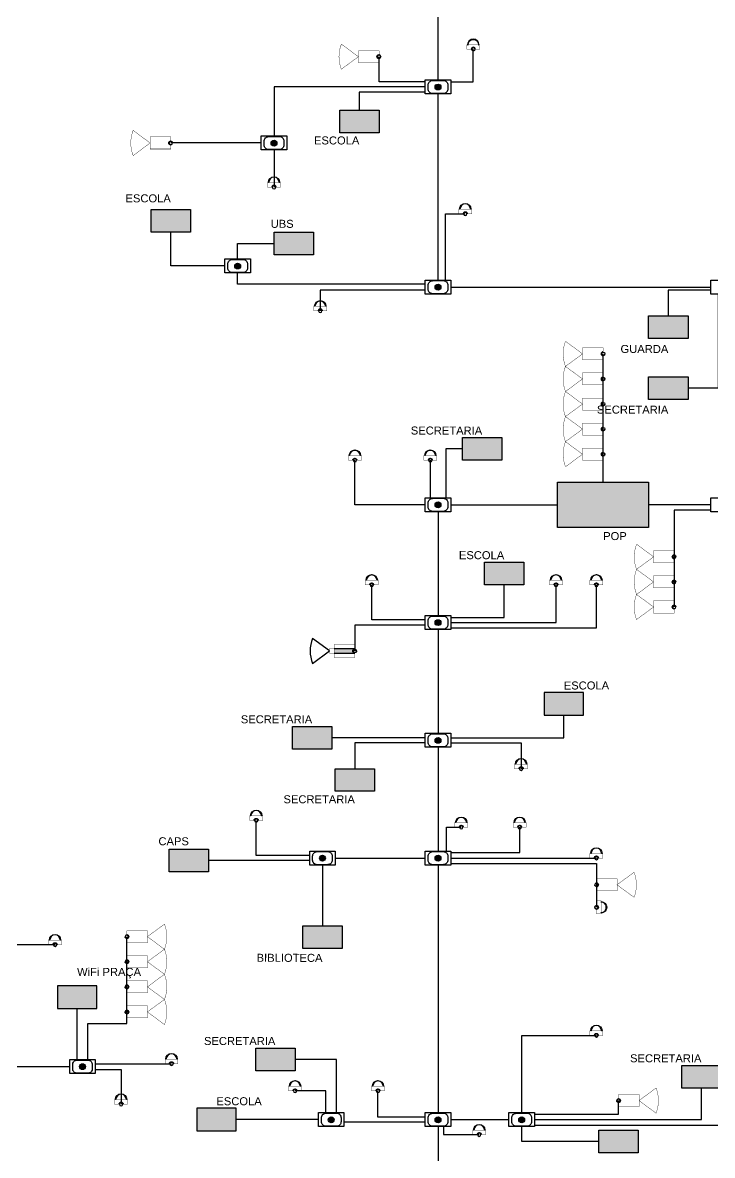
# Model space of a CAD drawing. Header units: millimetres. Extents: x 2691 to 11731, y 752 to 10862.
# Drawn here: x 6870 to 8990, y 3627 to 7106 of the extents above; entities that cross this region are included whole.
import ezdxf
from ezdxf.enums import TextEntityAlignment as Align

# ---------------------------------------------------------------- set-up
doc = ezdxf.new("R2010")
doc.units = ezdxf.units.MM
for name, color, linetype in [('252', 252, 'Continuous'), ('3', 7, 'Continuous'), ('CAIXA R2', 7, 'Continuous'), ('Cameras Existentes', 82, 'Continuous'), ('Cameras Novas', 6, 'Continuous'), ('Fibra Óptica 06 FO - Derivações', 1, 'Continuous'), ('Fibra Óptica 12 FO - Backbone', 5, 'Continuous'), ('Fibra Óptica 24 FO - Anel Óptico', 3, 'Continuous'), ('POP', 6, 'Continuous'), ('Unidade - Educação', 40, 'Continuous'), ('Unidade - Praça', 108, 'Continuous'), ('Unidade - Saúde', 1, 'Continuous'), ('Unidade - Sec.-Urbano', 5, 'Continuous')]:
    doc.layers.add(name, color=color, linetype=linetype)
doc.styles.get("Standard").update_dxf_attribs({"font": 'arial.ttf'})
doc.styles.add('TEXTOS', font='arial.ttf', dxfattribs={"height": 1.2})

# ---------------------------------------------------------------- blocks, each defined once
blk = doc.blocks.new('CAIXA DE EMENDA')
at = {"color": 7, "lineweight": -3}
for p, q in [((1459.23, -354.42), (1459.23, -352.56)), ((1461.21, -350.66), (1466.01, -350.66)), ((1467.99, -352.71), (1467.99, -354.42)), ((1466.01, -356.48), (1461.21, -356.48))]:
    blk.add_line(p, q, dxfattribs=at)
blk.add_circle((1463.61, -353.57), 1.3, dxfattribs=at)
at = {"color": 7, "lineweight": -3, "extrusion": (0, 0, -1)}
for centre, start, end in [((-1461.21, -352.64), 357.8251, 90), ((-1466.01, -352.64), 90, 182.1749), ((-1461.21, -354.5), 270, 2.1749), ((-1466.01, -354.5), 177.8251, 270)]:
    blk.add_arc(centre, 1.98, start, end, dxfattribs=at)
blk = doc.blocks.new('*U3')
h = blk.add_hatch(color=256)
h.dxf.hatch_style = 1
h.paths.add_polyline_path([(0.06, 0), (0.05, 0, -1), (-0.05, 0), (-0.06, 0, 1)])
h = blk.add_hatch(color=256)
h.dxf.hatch_style = 1
h.paths.add_polyline_path([(0.166, -0.137), (0.155, -0.137, -1), (-0.156, -0.137), (-0.166, -0.137, 1)])
at = {"color": 0, "const_width": 0.01}
blk.add_lwpolyline([(-0.05, 0), (-0.191, 0), (-0.191, -0.137), (0.191, -0.137), (0.191, 0), (0.05, 0)], dxfattribs=at)
blk.add_lwpolyline([(0.166, -0.137), (0.155, -0.137, -1), (-0.156, -0.137), (-0.166, -0.137, 1)], format="xyb", close=True)
blk.add_circle((0, 0), 0.05)
for radius, end in [(0.06, 360), (0.05, 0), (0.05, 0)]:
    blk.add_arc((0, 0), radius, 180, end)
at = {"color": 0, "style": 'TEXTOS'}
blk.add_attdef('CAMERA', text='', height=0.25, rotation=0, dxfattribs=at).set_placement((-0.416, 0.192), align=Align.MIDDLE_CENTER)
blk = doc.blocks.new('*U4')
h = blk.add_hatch(color=256)
h.dxf.hatch_style = 1
h.paths.add_polyline_path([(-0.608, 0.069), (-0.608, -0.069), (0, -0.069), (0, -0.06, -1), (0, 0.06), (0, 0.069)])
h = blk.add_hatch(color=256)
h.dxf.hatch_style = 1
h.paths.add_polyline_path([(0, -0.06), (0, -0.05, -1), (0, 0.05), (0, 0.06, 1)])
for p, q in [((-0.608, 0.069), (0, 0.069)), ((-0.608, -0.069), (0, -0.069))]:
    blk.add_line(p, q)
at = {"color": 0, "const_width": 0.01}
blk.add_lwpolyline([(-0.608, -0.069), (-0.608, 0.069), (-0.746, 0.069), (-0.746, -0.069)], close=True, dxfattribs=at)
at = {"const_width": 0.01}
blk.add_lwpolyline([(0, 0.05), (0, 0.19), (-0.608, 0.19), (-0.608, -0.19), (0, -0.19), (0, -0.05)], dxfattribs=at)
blk.add_circle((0, 0), 0.05)
for radius, start, end in [(0.06, 90, 270), (0.05, 360, 180)]:
    blk.add_arc((0, 0), radius, start, end)
at = {"layer": '252'}
blk.add_lwpolyline([(-1.248, 0.37), (-0.746, 0), (-1.248, -0.37, -0.188798)], format="xyb", close=True, dxfattribs=at)
at = {"color": 0, "style": 'TEXTOS'}
blk.add_attdef('CAMERA', text='', height=0.25, rotation=0, dxfattribs=at).set_placement((-0.416, 0.464), align=Align.MIDDLE_CENTER)
blk = doc.blocks.new('*U5')
h = blk.add_hatch(color=256)
h.dxf.hatch_style = 1
h.paths.add_polyline_path([(0.06, 0), (0.05, 0, -1), (-0.05, 0), (-0.06, 0, 1)])
h = blk.add_hatch(color=256)
h.dxf.hatch_style = 1
h.paths.add_polyline_path([(0.166, -0.137), (0.155, -0.137, -1), (-0.156, -0.137), (-0.166, -0.137, 1)])
at = {"color": 0, "const_width": 0.01}
blk.add_lwpolyline([(-0.05, 0), (-0.191, 0), (-0.191, -0.137), (0.191, -0.137), (0.191, 0), (0.05, 0)], dxfattribs=at)
blk.add_lwpolyline([(0.166, -0.137), (0.155, -0.137, -1), (-0.156, -0.137), (-0.166, -0.137, 1)], format="xyb", close=True)
blk.add_circle((0, 0), 0.05)
for radius, end in [(0.06, 360), (0.05, 0), (0.05, 0)]:
    blk.add_arc((0, 0), radius, 180, end)
at = {"color": 0, "style": 'TEXTOS'}
blk.add_attdef('CAMERA', text='', height=0.25, rotation=0, dxfattribs=at).set_placement((0.407, 0.192), align=Align.MIDDLE_CENTER)
blk = doc.blocks.new('*U6')
h = blk.add_hatch(color=256)
h.dxf.hatch_style = 1
h.paths.add_polyline_path([(0, 0.06), (0, 0.05, -1), (0, -0.05), (0, -0.06, 1)])
at = {"const_width": 0.01}
blk.add_lwpolyline([(1.11, -0.37), (0.608, 0), (1.11, 0.37, -0.188798)], format="xyb", close=True, dxfattribs=at)
blk.add_lwpolyline([(0, -0.05), (0, -0.177), (0.608, -0.177), (0.608, 0.177), (0, 0.177), (0, 0.05)], dxfattribs=at)
blk.add_circle((0, 0), 0.05)
for radius, start, end in [(0.05, 360, 180), (0.06, 270, 90), (0.05, 270, 90)]:
    blk.add_arc((0, 0), radius, start, end)
at = {"color": 0, "style": 'TEXTOS'}
blk.add_attdef('CAMERA', text='', height=0.25, rotation=0, dxfattribs=at).set_placement((-0.416, 0.192), align=Align.MIDDLE_CENTER)
blk = doc.blocks.new('*U76')
h = blk.add_hatch(color=256)
h.dxf.hatch_style = 1
h.paths.add_polyline_path([(0, 0.06), (0, 0.05, -1), (0, -0.05), (0, -0.06, 1)])
h = blk.add_hatch(color=256)
h.dxf.hatch_style = 1
h.paths.add_polyline_path([(0.137, 0.166), (0.137, 0.155, -1), (0.137, -0.156), (0.137, -0.166, 1)])
at = {"color": 0, "const_width": 0.01}
blk.add_lwpolyline([(0, -0.05), (0, -0.191), (0.137, -0.191), (0.137, 0.191), (0, 0.191), (0, 0.05)], dxfattribs=at)
blk.add_lwpolyline([(0.137, 0.166), (0.137, 0.155, -1), (0.137, -0.156), (0.137, -0.166, 1)], format="xyb", close=True)
blk.add_circle((0, 0), 0.05)
for radius, start, end in [(0.05, 90, 270), (0.06, 270, 90), (0.05, 270, 90)]:
    blk.add_arc((0, 0), radius, start, end)
at = {"color": 0, "style": 'TEXTOS'}
blk.add_attdef('CAMERA', text='', height=0.25, rotation=0, dxfattribs=at).set_placement((-0.416, 0.192), align=Align.MIDDLE_CENTER)
blk = doc.blocks.new('*U7')
h = blk.add_hatch(color=256)
h.dxf.hatch_style = 1
h.paths.add_polyline_path([(0.06, 0), (0.05, 0, -1), (-0.05, 0), (-0.06, 0, 1)])
h = blk.add_hatch(color=256)
h.dxf.hatch_style = 1
h.paths.add_polyline_path([(0.166, -0.137), (0.155, -0.137, -1), (-0.156, -0.137), (-0.166, -0.137, 1)])
at = {"color": 0, "const_width": 0.01}
blk.add_lwpolyline([(-0.05, 0), (-0.191, 0), (-0.191, -0.137), (0.191, -0.137), (0.191, 0), (0.05, 0)], dxfattribs=at)
blk.add_lwpolyline([(0.166, -0.137), (0.155, -0.137, -1), (-0.156, -0.137), (-0.166, -0.137, 1)], format="xyb", close=True)
blk.add_circle((0, 0), 0.05)
for radius, end in [(0.06, 360), (0.05, 0), (0.05, 0)]:
    blk.add_arc((0, 0), radius, 180, end)
at = {"color": 0, "style": 'TEXTOS'}
blk.add_attdef('CAMERA', text='', height=0.25, rotation=0, dxfattribs=at).set_placement((0.407, -0.467), align=Align.MIDDLE_CENTER)
blk = doc.blocks.new('*U8')
h = blk.add_hatch(color=256)
h.dxf.hatch_style = 1
h.paths.add_polyline_path([(0.06, 0), (0.05, 0, -1), (-0.05, 0), (-0.06, 0, 1)])
h = blk.add_hatch(color=256)
h.dxf.hatch_style = 1
h.paths.add_polyline_path([(0.166, -0.137), (0.155, -0.137, -1), (-0.156, -0.137), (-0.166, -0.137, 1)])
at = {"color": 0, "const_width": 0.01}
blk.add_lwpolyline([(-0.05, 0), (-0.191, 0), (-0.191, -0.137), (0.191, -0.137), (0.191, 0), (0.05, 0)], dxfattribs=at)
blk.add_lwpolyline([(0.166, -0.137), (0.155, -0.137, -1), (-0.156, -0.137), (-0.166, -0.137, 1)], format="xyb", close=True)
blk.add_circle((0, 0), 0.05)
for radius, end in [(0.06, 360), (0.05, 0), (0.05, 0)]:
    blk.add_arc((0, 0), radius, 180, end)
at = {"color": 0, "style": 'TEXTOS'}
blk.add_attdef('CAMERA', text='', height=0.25, rotation=0, dxfattribs=at).set_placement((-0.027, -0.552), align=Align.MIDDLE_CENTER)
blk = doc.blocks.new('*U9')
h = blk.add_hatch(color=256)
h.dxf.hatch_style = 1
h.paths.add_polyline_path([(0.06, 0), (0.05, 0, -1), (-0.05, 0), (-0.06, 0, 1)])
h = blk.add_hatch(color=256)
h.dxf.hatch_style = 1
h.paths.add_polyline_path([(0.166, -0.137), (0.155, -0.137, -1), (-0.156, -0.137), (-0.166, -0.137, 1)])
at = {"color": 0, "const_width": 0.01}
blk.add_lwpolyline([(-0.05, 0), (-0.191, 0), (-0.191, -0.137), (0.191, -0.137), (0.191, 0), (0.05, 0)], dxfattribs=at)
blk.add_lwpolyline([(0.166, -0.137), (0.155, -0.137, -1), (-0.156, -0.137), (-0.166, -0.137, 1)], format="xyb", close=True)
blk.add_circle((0, 0), 0.05)
for radius, end in [(0.06, 360), (0.05, 0), (0.05, 0)]:
    blk.add_arc((0, 0), radius, 180, end)
at = {"color": 0, "style": 'TEXTOS'}
blk.add_attdef('CAMERA', text='', height=0.25, rotation=0, dxfattribs=at).set_placement((-0.49, -0.117), align=Align.MIDDLE_CENTER)
blk = doc.blocks.new('*U10')
h = blk.add_hatch(color=256)
h.dxf.hatch_style = 1
h.paths.add_polyline_path([(0.06, 0), (0.05, 0, -1), (-0.05, 0), (-0.06, 0, 1)])
h = blk.add_hatch(color=256)
h.dxf.hatch_style = 1
h.paths.add_polyline_path([(0.166, -0.137), (0.155, -0.137, -1), (-0.156, -0.137), (-0.166, -0.137, 1)])
at = {"color": 0, "const_width": 0.01}
blk.add_lwpolyline([(-0.05, 0), (-0.191, 0), (-0.191, -0.137), (0.191, -0.137), (0.191, 0), (0.05, 0)], dxfattribs=at)
blk.add_lwpolyline([(0.166, -0.137), (0.155, -0.137, -1), (-0.156, -0.137), (-0.166, -0.137, 1)], format="xyb", close=True)
blk.add_circle((0, 0), 0.05)
for radius, end in [(0.06, 360), (0.05, 0), (0.05, 0)]:
    blk.add_arc((0, 0), radius, 180, end)
at = {"color": 0, "style": 'TEXTOS'}
blk.add_attdef('CAMERA', text='', height=0.25, rotation=0, dxfattribs=at).set_placement((-0.027, 0.246), align=Align.MIDDLE_CENTER)
blk = doc.blocks.new('*U11')
h = blk.add_hatch(color=256)
h.dxf.hatch_style = 1
h.paths.add_polyline_path([(0.06, 0), (0.05, 0, -1), (-0.05, 0), (-0.06, 0, 1)])
h = blk.add_hatch(color=256)
h.dxf.hatch_style = 1
h.paths.add_polyline_path([(0.166, -0.137), (0.155, -0.137, -1), (-0.156, -0.137), (-0.166, -0.137, 1)])
at = {"color": 0, "const_width": 0.01}
blk.add_lwpolyline([(-0.05, 0), (-0.191, 0), (-0.191, -0.137), (0.191, -0.137), (0.191, 0), (0.05, 0)], dxfattribs=at)
blk.add_lwpolyline([(0.166, -0.137), (0.155, -0.137, -1), (-0.156, -0.137), (-0.166, -0.137, 1)], format="xyb", close=True)
blk.add_circle((0, 0), 0.05)
for radius, end in [(0.06, 360), (0.05, 0), (0.05, 0)]:
    blk.add_arc((0, 0), radius, 180, end)
at = {"color": 0, "style": 'TEXTOS'}
blk.add_attdef('CAMERA', text='', height=0.25, rotation=0, dxfattribs=at).set_placement((0.006, 0.264), align=Align.MIDDLE_CENTER)
blk = doc.blocks.new('*U37')
h = blk.add_hatch(color=256)
h.dxf.hatch_style = 1
h.paths.add_polyline_path([(0.06, 0), (0.05, 0, -1), (-0.05, 0), (-0.06, 0, 1)])
h = blk.add_hatch(color=256)
h.dxf.hatch_style = 1
h.paths.add_polyline_path([(0.166, -0.137), (0.155, -0.137, -1), (-0.156, -0.137), (-0.166, -0.137, 1)])
at = {"color": 0, "const_width": 0.01}
blk.add_lwpolyline([(-0.05, 0), (-0.191, 0), (-0.191, -0.137), (0.191, -0.137), (0.191, 0), (0.05, 0)], dxfattribs=at)
blk.add_lwpolyline([(0.166, -0.137), (0.155, -0.137, -1), (-0.156, -0.137), (-0.166, -0.137, 1)], format="xyb", close=True)
blk.add_circle((0, 0), 0.05)
for radius, end in [(0.06, 360), (0.05, 0), (0.05, 0)]:
    blk.add_arc((0, 0), radius, 180, end)
at = {"color": 0, "style": 'TEXTOS'}
blk.add_attdef('CAMERA', text='', height=0.25, rotation=0, dxfattribs=at).set_placement((-0.02, -0.53), align=Align.MIDDLE_CENTER)
blk = doc.blocks.new('*U36')
h = blk.add_hatch(color=256)
h.dxf.hatch_style = 1
h.paths.add_polyline_path([(0.06, 0), (0.05, 0, -1), (-0.05, 0), (-0.06, 0, 1)])
h = blk.add_hatch(color=256)
h.dxf.hatch_style = 1
h.paths.add_polyline_path([(0.166, -0.137), (0.155, -0.137, -1), (-0.156, -0.137), (-0.166, -0.137, 1)])
at = {"color": 0, "const_width": 0.01}
blk.add_lwpolyline([(-0.05, 0), (-0.191, 0), (-0.191, -0.137), (0.191, -0.137), (0.191, 0), (0.05, 0)], dxfattribs=at)
blk.add_lwpolyline([(0.166, -0.137), (0.155, -0.137, -1), (-0.156, -0.137), (-0.166, -0.137, 1)], format="xyb", close=True)
blk.add_circle((0, 0), 0.05)
for radius, end in [(0.06, 360), (0.05, 0), (0.05, 0)]:
    blk.add_arc((0, 0), radius, 180, end)
at = {"color": 0, "style": 'TEXTOS'}
blk.add_attdef('CAMERA', text='', height=0.25, rotation=0, dxfattribs=at).set_placement((-0.02, 0.269), align=Align.MIDDLE_CENTER)
blk = doc.blocks.new('*U38')
h = blk.add_hatch(color=256)
h.dxf.hatch_style = 1
h.paths.add_polyline_path([(0, 0.06), (0, 0.05, -1), (0, -0.05), (0, -0.06, 1)])
at = {"const_width": 0.01}
blk.add_lwpolyline([(1.11, -0.37), (0.608, 0), (1.11, 0.37, -0.188798)], format="xyb", close=True, dxfattribs=at)
blk.add_lwpolyline([(0, -0.05), (0, -0.177), (0.608, -0.177), (0.608, 0.177), (0, 0.177), (0, 0.05)], dxfattribs=at)
blk.add_circle((0, 0), 0.05)
for radius, start, end in [(0.05, 360, 180), (0.06, 270, 90), (0.05, 270, 90)]:
    blk.add_arc((0, 0), radius, start, end)
at = {"color": 0, "style": 'TEXTOS'}
blk.add_attdef('CAMERA', text='', height=0.25, rotation=0, dxfattribs=at).set_placement((1.552, 0.015), align=Align.MIDDLE_CENTER)
blk = doc.blocks.new('*U39')
h = blk.add_hatch(color=256)
h.dxf.hatch_style = 1
h.paths.add_polyline_path([(0, 0.06), (0, 0.05, -1), (0, -0.05), (0, -0.06, 1)])
at = {"const_width": 0.01}
blk.add_lwpolyline([(1.11, -0.37), (0.608, 0), (1.11, 0.37, -0.188798)], format="xyb", close=True, dxfattribs=at)
blk.add_lwpolyline([(0, -0.05), (0, -0.177), (0.608, -0.177), (0.608, 0.177), (0, 0.177), (0, 0.05)], dxfattribs=at)
blk.add_circle((0, 0), 0.05)
for radius, start, end in [(0.05, 360, 180), (0.06, 270, 90), (0.05, 270, 90)]:
    blk.add_arc((0, 0), radius, start, end)
at = {"color": 0, "style": 'TEXTOS'}
blk.add_attdef('CAMERA', text='', height=0.25, rotation=0, dxfattribs=at).set_placement((1.552, 0.015), align=Align.MIDDLE_CENTER)
blk = doc.blocks.new('*U40')
h = blk.add_hatch(color=256)
h.dxf.hatch_style = 1
h.paths.add_polyline_path([(0, 0.06), (0, 0.05, -1), (0, -0.05), (0, -0.06, 1)])
at = {"const_width": 0.01}
blk.add_lwpolyline([(1.11, -0.37), (0.608, 0), (1.11, 0.37, -0.188798)], format="xyb", close=True, dxfattribs=at)
blk.add_lwpolyline([(0, -0.05), (0, -0.177), (0.608, -0.177), (0.608, 0.177), (0, 0.177), (0, 0.05)], dxfattribs=at)
blk.add_circle((0, 0), 0.05)
for radius, start, end in [(0.05, 360, 180), (0.06, 270, 90), (0.05, 270, 90)]:
    blk.add_arc((0, 0), radius, start, end)
at = {"color": 0, "style": 'TEXTOS'}
blk.add_attdef('CAMERA', text='', height=0.25, rotation=0, dxfattribs=at).set_placement((1.552, 0.015), align=Align.MIDDLE_CENTER)
blk = doc.blocks.new('*U60')
h = blk.add_hatch(color=256)
h.dxf.hatch_style = 1
h.paths.add_polyline_path([(0.06, 0), (0.05, 0, -1), (-0.05, 0), (-0.06, 0, 1)])
h = blk.add_hatch(color=256)
h.dxf.hatch_style = 1
h.paths.add_polyline_path([(0.166, -0.137), (0.155, -0.137, -1), (-0.156, -0.137), (-0.166, -0.137, 1)])
at = {"color": 0, "const_width": 0.01}
blk.add_lwpolyline([(-0.05, 0), (-0.191, 0), (-0.191, -0.137), (0.191, -0.137), (0.191, 0), (0.05, 0)], dxfattribs=at)
blk.add_lwpolyline([(0.166, -0.137), (0.155, -0.137, -1), (-0.156, -0.137), (-0.166, -0.137, 1)], format="xyb", close=True)
blk.add_circle((0, 0), 0.05)
for radius, end in [(0.06, 360), (0.05, 0), (0.05, 0)]:
    blk.add_arc((0, 0), radius, 180, end)
at = {"color": 0, "style": 'TEXTOS'}
blk.add_attdef('CAMERA', text='', height=0.25, rotation=0, dxfattribs=at).set_placement((-0.02, -0.558), align=Align.MIDDLE_CENTER)
blk = doc.blocks.new('*U61')
h = blk.add_hatch(color=256)
h.dxf.hatch_style = 1
h.paths.add_polyline_path([(0.06, 0), (0.05, 0, -1), (-0.05, 0), (-0.06, 0, 1)])
h = blk.add_hatch(color=256)
h.dxf.hatch_style = 1
h.paths.add_polyline_path([(0.166, -0.137), (0.155, -0.137, -1), (-0.156, -0.137), (-0.166, -0.137, 1)])
at = {"color": 0, "const_width": 0.01}
blk.add_lwpolyline([(-0.05, 0), (-0.191, 0), (-0.191, -0.137), (0.191, -0.137), (0.191, 0), (0.05, 0)], dxfattribs=at)
blk.add_lwpolyline([(0.166, -0.137), (0.155, -0.137, -1), (-0.156, -0.137), (-0.166, -0.137, 1)], format="xyb", close=True)
blk.add_circle((0, 0), 0.05)
for radius, end in [(0.06, 360), (0.05, 0), (0.05, 0)]:
    blk.add_arc((0, 0), radius, 180, end)
at = {"color": 0, "style": 'TEXTOS'}
blk.add_attdef('CAMERA', text='', height=0.25, rotation=0, dxfattribs=at).set_placement((-0.02, 0.281), align=Align.MIDDLE_CENTER)
blk = doc.blocks.new('*U59')
h = blk.add_hatch(color=256)
h.dxf.hatch_style = 1
h.paths.add_polyline_path([(0, -0.06), (0, -0.05, -1), (0, 0.05), (0, 0.06, 1)])
at = {"const_width": 0.01}
blk.add_lwpolyline([(-1.11, 0.37), (-0.608, 0), (-1.11, -0.37, -0.188798)], format="xyb", close=True, dxfattribs=at)
blk.add_lwpolyline([(0, 0.05), (0, 0.177), (-0.608, 0.177), (-0.608, -0.177), (0, -0.177), (0, -0.05)], dxfattribs=at)
blk.add_circle((0, 0), 0.05)
for radius, start, end in [(0.06, 90, 270), (0.05, 90, 270), (0.05, 180, 0)]:
    blk.add_arc((0, 0), radius, start, end)
at = {"color": 0, "style": 'TEXTOS'}
blk.add_attdef('CAMERA', text='', height=0.25, rotation=0, dxfattribs=at).set_placement((0.369, 0.015), align=Align.MIDDLE_CENTER)
blk = doc.blocks.new('*U62')
h = blk.add_hatch(color=256)
h.dxf.hatch_style = 1
h.paths.add_polyline_path([(0.06, 0), (0.05, 0, -1), (-0.05, 0), (-0.06, 0, 1)])
h = blk.add_hatch(color=256)
h.dxf.hatch_style = 1
h.paths.add_polyline_path([(0.166, -0.137), (0.155, -0.137, -1), (-0.156, -0.137), (-0.166, -0.137, 1)])
at = {"color": 0, "const_width": 0.01}
blk.add_lwpolyline([(-0.05, 0), (-0.191, 0), (-0.191, -0.137), (0.191, -0.137), (0.191, 0), (0.05, 0)], dxfattribs=at)
blk.add_lwpolyline([(0.166, -0.137), (0.155, -0.137, -1), (-0.156, -0.137), (-0.166, -0.137, 1)], format="xyb", close=True)
blk.add_circle((0, 0), 0.05)
for radius, end in [(0.06, 360), (0.05, 0), (0.05, 0)]:
    blk.add_arc((0, 0), radius, 180, end)
at = {"color": 0, "style": 'TEXTOS'}
blk.add_attdef('CAMERA', text='', height=0.25, rotation=0, dxfattribs=at).set_placement((-0.02, 0.296), align=Align.MIDDLE_CENTER)
blk = doc.blocks.new('*U56')
h = blk.add_hatch(color=256)
h.dxf.hatch_style = 1
h.paths.add_polyline_path([(0, -0.06), (0, -0.05, -1), (0, 0.05), (0, 0.06, 1)])
at = {"const_width": 0.01}
blk.add_lwpolyline([(-1.11, 0.37), (-0.608, 0), (-1.11, -0.37, -0.188798)], format="xyb", close=True, dxfattribs=at)
blk.add_lwpolyline([(0, 0.05), (0, 0.177), (-0.608, 0.177), (-0.608, -0.177), (0, -0.177), (0, -0.05)], dxfattribs=at)
blk.add_circle((0, 0), 0.05)
for radius, start, end in [(0.06, 90, 270), (0.05, 90, 270), (0.05, 180, 0)]:
    blk.add_arc((0, 0), radius, start, end)
at = {"color": 0, "style": 'TEXTOS'}
blk.add_attdef('CAMERA', text='', height=0.25, rotation=0, dxfattribs=at).set_placement((-1.525, -0.011), align=Align.MIDDLE_CENTER)
blk = doc.blocks.new('*U57')
h = blk.add_hatch(color=256)
h.dxf.hatch_style = 1
h.paths.add_polyline_path([(0, -0.06), (0, -0.05, -1), (0, 0.05), (0, 0.06, 1)])
at = {"const_width": 0.01}
blk.add_lwpolyline([(-1.11, 0.37), (-0.608, 0), (-1.11, -0.37, -0.188798)], format="xyb", close=True, dxfattribs=at)
blk.add_lwpolyline([(0, 0.05), (0, 0.177), (-0.608, 0.177), (-0.608, -0.177), (0, -0.177), (0, -0.05)], dxfattribs=at)
blk.add_circle((0, 0), 0.05)
for radius, start, end in [(0.06, 90, 270), (0.05, 90, 270), (0.05, 180, 0)]:
    blk.add_arc((0, 0), radius, start, end)
at = {"color": 0, "style": 'TEXTOS'}
blk.add_attdef('CAMERA', text='', height=0.25, rotation=0, dxfattribs=at).set_placement((-1.525, 0.015), align=Align.MIDDLE_CENTER)
blk = doc.blocks.new('*U58')
h = blk.add_hatch(color=256)
h.dxf.hatch_style = 1
h.paths.add_polyline_path([(0, -0.06), (0, -0.05, -1), (0, 0.05), (0, 0.06, 1)])
at = {"const_width": 0.01}
blk.add_lwpolyline([(-1.11, 0.37), (-0.608, 0), (-1.11, -0.37, -0.188798)], format="xyb", close=True, dxfattribs=at)
blk.add_lwpolyline([(0, 0.05), (0, 0.177), (-0.608, 0.177), (-0.608, -0.177), (0, -0.177), (0, -0.05)], dxfattribs=at)
blk.add_circle((0, 0), 0.05)
for radius, start, end in [(0.06, 90, 270), (0.05, 90, 270), (0.05, 180, 0)]:
    blk.add_arc((0, 0), radius, start, end)
at = {"color": 0, "style": 'TEXTOS'}
blk.add_attdef('CAMERA', text='', height=0.25, rotation=0, dxfattribs=at).set_placement((-1.525, 0.015), align=Align.MIDDLE_CENTER)
blk = doc.blocks.new('*U72')
h = blk.add_hatch(color=256)
h.dxf.hatch_style = 1
h.paths.add_polyline_path([(0, 0.06), (0, 0.05, -1), (0, -0.05), (0, -0.06, 1)])
at = {"const_width": 0.01}
blk.add_lwpolyline([(1.11, -0.37), (0.608, 0), (1.11, 0.37, -0.188798)], format="xyb", close=True, dxfattribs=at)
blk.add_lwpolyline([(0, -0.05), (0, -0.177), (0.608, -0.177), (0.608, 0.177), (0, 0.177), (0, 0.05)], dxfattribs=at)
blk.add_circle((0, 0), 0.05)
for radius, start, end in [(0.05, 360, 180), (0.06, 270, 90), (0.05, 270, 90)]:
    blk.add_arc((0, 0), radius, start, end)
at = {"color": 0, "style": 'TEXTOS'}
blk.add_attdef('CAMERA', text='', height=0.25, rotation=0, dxfattribs=at).set_placement((1.505, 0.015), align=Align.MIDDLE_CENTER)
blk = doc.blocks.new('*U73')
h = blk.add_hatch(color=256)
h.dxf.hatch_style = 1
h.paths.add_polyline_path([(0, 0.06), (0, 0.05, -1), (0, -0.05), (0, -0.06, 1)])
at = {"const_width": 0.01}
blk.add_lwpolyline([(1.11, -0.37), (0.608, 0), (1.11, 0.37, -0.188798)], format="xyb", close=True, dxfattribs=at)
blk.add_lwpolyline([(0, -0.05), (0, -0.177), (0.608, -0.177), (0.608, 0.177), (0, 0.177), (0, 0.05)], dxfattribs=at)
blk.add_circle((0, 0), 0.05)
for radius, start, end in [(0.05, 360, 180), (0.06, 270, 90), (0.05, 270, 90)]:
    blk.add_arc((0, 0), radius, start, end)
at = {"color": 0, "style": 'TEXTOS'}
blk.add_attdef('CAMERA', text='', height=0.25, rotation=0, dxfattribs=at).set_placement((1.505, 0.015), align=Align.MIDDLE_CENTER)
blk = doc.blocks.new('*U74')
h = blk.add_hatch(color=256)
h.dxf.hatch_style = 1
h.paths.add_polyline_path([(0, 0.06), (0, 0.05, -1), (0, -0.05), (0, -0.06, 1)])
at = {"const_width": 0.01}
blk.add_lwpolyline([(1.11, -0.37), (0.608, 0), (1.11, 0.37, -0.188798)], format="xyb", close=True, dxfattribs=at)
blk.add_lwpolyline([(0, -0.05), (0, -0.177), (0.608, -0.177), (0.608, 0.177), (0, 0.177), (0, 0.05)], dxfattribs=at)
blk.add_circle((0, 0), 0.05)
for radius, start, end in [(0.05, 360, 180), (0.06, 270, 90), (0.05, 270, 90)]:
    blk.add_arc((0, 0), radius, start, end)
at = {"color": 0, "style": 'TEXTOS'}
blk.add_attdef('CAMERA', text='', height=0.25, rotation=0, dxfattribs=at).set_placement((1.505, 0.015), align=Align.MIDDLE_CENTER)
blk = doc.blocks.new('*U75')
h = blk.add_hatch(color=256)
h.dxf.hatch_style = 1
h.paths.add_polyline_path([(0, 0.06), (0, 0.05, -1), (0, -0.05), (0, -0.06, 1)])
at = {"const_width": 0.01}
blk.add_lwpolyline([(1.11, -0.37), (0.608, 0), (1.11, 0.37, -0.188798)], format="xyb", close=True, dxfattribs=at)
blk.add_lwpolyline([(0, -0.05), (0, -0.177), (0.608, -0.177), (0.608, 0.177), (0, 0.177), (0, 0.05)], dxfattribs=at)
blk.add_circle((0, 0), 0.05)
for radius, start, end in [(0.05, 360, 180), (0.06, 270, 90), (0.05, 270, 90)]:
    blk.add_arc((0, 0), radius, start, end)
at = {"color": 0, "style": 'TEXTOS'}
blk.add_attdef('CAMERA', text='', height=0.25, rotation=0, dxfattribs=at).set_placement((1.505, 0.015), align=Align.MIDDLE_CENTER)

msp = doc.modelspace()

# ---------------------------------------------------------------- hatches: boundary and pattern name
h = msp.add_hatch(color=256)
h.dxf.hatch_style = 1
h.paths.add_polyline_path([(8155.8, 6908.7, 1), (8137.9, 6908.7, 1)])
h = msp.add_hatch(color=256)
h.dxf.hatch_style = 1
h.paths.add_polyline_path([(7651.8, 6736.5, 1), (7633.9, 6736.5, 1)])
h = msp.add_hatch(color=256)
h.dxf.hatch_style = 1
h.paths.add_polyline_path([(7540.1, 6358.8, 1), (7522.2, 6358.8, 1)])
h = msp.add_hatch(color=256)
h.dxf.hatch_style = 1
h.paths.add_polyline_path([(8155.8, 6293.9, 1), (8137.9, 6293.9, 1)])
h = msp.add_hatch(color=256)
h.dxf.hatch_style = 1
h.paths.add_polyline_path([(8155.8, 5625.3, 1), (8137.9, 5625.3, 1)])
h = msp.add_hatch(color=256)
h.dxf.hatch_style = 1
h.paths.add_polyline_path([(8155.8, 5263.6, 1), (8137.9, 5263.6, 1)])
h = msp.add_hatch(color=256)
h.dxf.hatch_style = 1
h.paths.add_polyline_path([(8155.8, 4901.8, 1), (8137.9, 4901.8, 1)])
h = msp.add_hatch(color=256)
h.dxf.hatch_style = 1
h.paths.add_polyline_path([(7800.8, 4540, 1), (7782.8, 4540, 1)])
h = msp.add_hatch(color=256)
h.dxf.hatch_style = 1
h.paths.add_polyline_path([(8155.8, 4540, 1), (8137.9, 4540, 1)])
h = msp.add_hatch(color=256)
h.dxf.hatch_style = 1
h.paths.add_polyline_path([(7063.4, 3899.6, 1), (7045.4, 3899.6, 1)])
h = msp.add_hatch(color=256)
h.dxf.hatch_style = 1
h.paths.add_polyline_path([(7827.7, 3736.5, 1), (7809.7, 3736.5, 1)])
h = msp.add_hatch(color=256)
h.dxf.hatch_style = 1
h.paths.add_polyline_path([(8155.8, 3736.5, 1), (8137.9, 3736.5, 1)])
h = msp.add_hatch(color=256)
h.dxf.hatch_style = 1
h.paths.add_polyline_path([(8413, 3736.5, 1), (8395.1, 3736.5, 1)])
at = {"layer": 'POP'}
h = msp.add_hatch(color=256, dxfattribs=at)
h.dxf.hatch_style = 1
h.paths.add_polyline_path([(8514.5, 5556), (8794.2, 5556), (8794.2, 5695.3), (8514.5, 5695.3)])
at = {"layer": 'Unidade - Educação'}
h = msp.add_hatch(color=256, dxfattribs=at)
h.dxf.hatch_style = 1
h.paths.add_polyline_path([(7844.7, 6767.8), (7965.6, 6767.8), (7965.6, 6837.3), (7844.7, 6837.3)])
h = msp.add_hatch(color=256, dxfattribs=at)
h.dxf.hatch_style = 1
h.paths.add_polyline_path([(7265.3, 6463), (7386.2, 6463), (7386.2, 6532.4), (7265.3, 6532.4)])
h = msp.add_hatch(color=256, dxfattribs=at)
h.dxf.hatch_style = 1
h.paths.add_polyline_path([(8290, 5379.4), (8410.9, 5379.4), (8410.9, 5448.9), (8290, 5448.9)])
h = msp.add_hatch(color=256, dxfattribs=at)
h.dxf.hatch_style = 1
h.paths.add_polyline_path([(8472.9, 4979.2), (8593.8, 4979.2), (8593.8, 5048.7), (8472.9, 5048.7)])
h = msp.add_hatch(color=256, dxfattribs=at)
h.dxf.hatch_style = 1
h.paths.add_polyline_path([(7731.3, 4263), (7852.2, 4263), (7852.2, 4332.5), (7731.3, 4332.5)])
h = msp.add_hatch(color=256, dxfattribs=at)
h.dxf.hatch_style = 1
h.paths.add_polyline_path([(7405.3, 3702.1), (7526.2, 3702.1), (7526.2, 3771.6), (7405.3, 3771.6)])
at = {"layer": 'Unidade - Praça'}
h = msp.add_hatch(color=256, dxfattribs=at)
h.dxf.hatch_style = 1
h.paths.add_polyline_path([(6977.3, 4078.1), (7098.2, 4078.1), (7098.2, 4147.6), (6977.3, 4147.6)])
at = {"layer": 'Unidade - Saúde'}
h = msp.add_hatch(color=256, dxfattribs=at)
h.dxf.hatch_style = 1
h.paths.add_polyline_path([(7642.9, 6393.5), (7763.8, 6393.5), (7763.8, 6463), (7642.9, 6463)])
h = msp.add_hatch(color=256, dxfattribs=at)
h.dxf.hatch_style = 1
h.paths.add_polyline_path([(7320.9, 4497.9), (7441.8, 4497.9), (7441.8, 4567.4), (7320.9, 4567.4)])
at = {"layer": 'Unidade - Sec.-Urbano'}
h = msp.add_hatch(color=256, dxfattribs=at)
h.dxf.hatch_style = 1
h.paths.add_polyline_path([(8794.2, 6135.9), (8915.1, 6135.9), (8915.1, 6205.4), (8794.2, 6205.4)])
h = msp.add_hatch(color=256, dxfattribs=at)
h.dxf.hatch_style = 1
h.paths.add_polyline_path([(8794.2, 5949.1), (8915.1, 5949.1), (8915.1, 6018.6), (8794.2, 6018.6)])
h = msp.add_hatch(color=256, dxfattribs=at)
h.dxf.hatch_style = 1
h.paths.add_polyline_path([(8222.3, 5762.2), (8343.2, 5762.2), (8343.2, 5831.7), (8222.3, 5831.7)])
h = msp.add_hatch(color=256, dxfattribs=at)
h.dxf.hatch_style = 1
h.paths.add_polyline_path([(7699.9, 4875.2), (7820.8, 4875.2), (7820.8, 4944.6), (7699.9, 4944.6)])
h = msp.add_hatch(color=256, dxfattribs=at)
h.dxf.hatch_style = 1
h.paths.add_polyline_path([(7831, 4745.3), (7951.9, 4745.3), (7951.9, 4814.7), (7831, 4814.7)])
h = msp.add_hatch(color=256, dxfattribs=at)
h.dxf.hatch_style = 1
h.paths.add_polyline_path([(7586.7, 3887.2), (7707.6, 3887.2), (7707.6, 3956.6), (7586.7, 3956.6)])
h = msp.add_hatch(color=256, dxfattribs=at)
h.dxf.hatch_style = 1
h.paths.add_polyline_path([(8896, 3833.9), (9017, 3833.9), (9017, 3903.4), (8896, 3903.4)])
h = msp.add_hatch(color=256, dxfattribs=at)
h.dxf.hatch_style = 1
h.paths.add_polyline_path([(8640.7, 3634.9), (8761.7, 3634.9), (8761.7, 3704.4), (8640.7, 3704.4)])

# ---------------------------------------------------------------- linework, layer by layer
at = {"linetype": 'Continuous', "ltscale": 0.01}
msp.add_lwpolyline([(8514.5, 5695.3), (8794.2, 5695.3), (8794.2, 5556), (8514.5, 5556)], close=True, dxfattribs=at)
at = {"layer": 'CAIXA R2', "color": 7}
for points in [[(8107.7, 6930.5), (8186, 6930.5), (8186, 6887.5), (8107.7, 6887.5)], [(7603.7, 6758.3), (7682, 6758.3), (7682, 6715.4), (7603.7, 6715.4)], [(7492, 6380.6), (7570.3, 6380.6), (7570.3, 6337.7), (7492, 6337.7)], [(8107.7, 6315.7), (8186, 6315.7), (8186, 6272.8), (8107.7, 6272.8)], [(8985.5, 6315.7), (9063.9, 6315.7), (9063.9, 6272.8), (8985.5, 6272.8)], [(8107.7, 5647.1), (8186, 5647.1), (8186, 5604.2), (8107.7, 5604.2)], [(8985.5, 5647.1), (9063.9, 5647.1), (9063.9, 5604.2), (8985.5, 5604.2)], [(8107.7, 5285.3), (8186, 5285.3), (8186, 5242.4), (8107.7, 5242.4)], [(8107.7, 4923.6), (8186, 4923.6), (8186, 4880.7), (8107.7, 4880.7)], [(7752.6, 4561.8), (7831, 4561.8), (7831, 4518.9), (7752.6, 4518.9)], [(8107.7, 4561.8), (8186, 4561.8), (8186, 4518.9), (8107.7, 4518.9)], [(7015.2, 3921.4), (7093.6, 3921.4), (7093.6, 3878.5), (7015.2, 3878.5)], [(7779.5, 3758.3), (7857.9, 3758.3), (7857.9, 3715.4), (7779.5, 3715.4)], [(8107.7, 3758.3), (8186, 3758.3), (8186, 3715.4), (8107.7, 3715.4)], [(8364.8, 3758.3), (8443.2, 3758.3), (8443.2, 3715.4), (8364.8, 3715.4)]]:
    msp.add_lwpolyline(points, close=True, dxfattribs=at)
at = {"layer": 'Fibra Óptica 06 FO - Derivações'}
for points in [[(8107.7, 6924.4), (7965.6, 6924.4), (7965.6, 7001.9)], [(8186, 6924.4), (8255.3, 6924.4), (8255.3, 7024.5)], [(8107.7, 6909), (7642.9, 6909), (7642.9, 6758.3)], [(8107.7, 6892.7), (7905.1, 6892.7), (7905.1, 6837.3)], [(7603.7, 6736.8), (7325.8, 6736.8), (7325.8, 6736.8)], [(7642.9, 6715.4), (7642.9, 6601.1)], [(8169.5, 6315.7), (8169.5, 6519.2), (8230.7, 6519.2)], [(7492, 6359.1), (7325.8, 6359.1), (7325.8, 6463)], [(7531.2, 6380.6), (7531.2, 6428.2), (7642.9, 6428.2)], [(8107.7, 6302.9), (7531.2, 6302.9), (7531.2, 6337.7)], [(8107.7, 6284.9), (7785.1, 6284.9), (7785.1, 6221.1)], [(8985.5, 6284.9), (8854.6, 6284.9), (8854.6, 6205.4)], [(9008.3, 6272.8), (9008.3, 5983.8), (8915.1, 5983.8)], [(8654.4, 5695.3), (8654.4, 6089.1), (8654.4, 6089.1), (8654.4, 6089.1)], [(8222.3, 5797), (8170.6, 5797), (8170.6, 5647.1)], [(8107.7, 5625.6), (7891.4, 5625.6), (7891.4, 5762.2)], [(8123.2, 5762.2), (8123.2, 5647.1)], [(8985.5, 5609.3), (8872.8, 5609.3), (8872.8, 5311.5)], [(8107.7, 5271.6), (7943.3, 5271.6), (7943.3, 5379.4)], [(8186, 5279.5), (8350.4, 5279.5), (8350.4, 5379.4)], [(8186, 5263.7), (8509.5, 5263.7), (8509.5, 5379.4)], [(8186, 5247.8), (8633.6, 5247.8), (8633.6, 5379.4)], [(8107.7, 5256.1), (7891.4, 5256.1), (7891.4, 5176.5)], [(8186, 4909.9), (8533.4, 4909.9), (8533.4, 4909.9), (8533.4, 4979.2)], [(8107.7, 4909.9), (7820.8, 4909.9), (7820.8, 4909.9)], [(8107.7, 4894.4), (7891.4, 4894.4), (7891.4, 4814.7)], [(8186, 4894.4), (8402.3, 4894.4), (8402.3, 4814.7)], [(7752.6, 4548.1), (7588.2, 4548.1), (7588.2, 4655.9)], [(8173.1, 4561.8), (8173.1, 4634.8), (8218.4, 4634.8)], [(8186, 4557.2), (8397.9, 4557.2), (8397.9, 4634.8)], [(7752.6, 4532.6), (7441.8, 4532.6), (7441.8, 4532.6)], [(7831, 4540.4), (8107.7, 4540.4)], [(8186, 4540.4), (8633.6, 4540.4), (8633.6, 4540.4)], [(8186, 4523.5), (8633.6, 4523.5), (8633.6, 4389)], [(7791.8, 4518.9), (7791.8, 4332.5)], [(7070.8, 3921.4), (7070.8, 4032.5), (7190.5, 4032.5), (7190.5, 4298.8)], [(6970, 4274), (6563.1, 4274), (6563.2, 4222.9)], [(6602.3, 4201.5), (6829.9, 4201.5), (6829.9, 3899.9), (7015.2, 3899.9)], [(7037.8, 3921.4), (7037.8, 4078.1)], [(8404, 3758.3), (8404, 3995.4), (8633.6, 3995.4)], [(7093.6, 3908.6), (7327.9, 3908.6), (7327.9, 3908.6)], [(7835.1, 3758.3), (7835.1, 3921.9), (7707.6, 3921.9)], [(7093.6, 3890.6), (7173.1, 3890.6), (7173.1, 3784.4)], [(8443.2, 3736.8), (8956.5, 3736.8), (8956.5, 3833.9)], [(7802.1, 3758.3), (7802.1, 3825.1), (7707.6, 3825.1)], [(8107.7, 3744.6), (7962.4, 3744.6), (7962.4, 3825.1)], [(8443.2, 3753.7), (8701.2, 3753.7), (8701.2, 3795.4)], [(7779.5, 3736.8), (7526.2, 3736.8)], [(8107.7, 3729.1), (7857.9, 3729.1), (7857.9, 3729.1)], [(8163.5, 3715.4), (8163.5, 3690.7), (8273.7, 3690.7)], [(8640.7, 3669.7), (8404, 3669.7), (8404, 3715.4)]]:
    msp.add_lwpolyline(points, dxfattribs=at)
at = {"layer": 'Fibra Óptica 12 FO - Backbone'}
for points in [[(8186, 3736.8), (8364.8, 3736.8)], [(8443.2, 3720), (9115.3, 3720), (9115.3, 3736.8), (9227.7, 3736.8)]]:
    msp.add_lwpolyline(points, dxfattribs=at)
at = {"layer": 'Fibra Óptica 24 FO - Anel Óptico'}
for points in [[(8146.9, 6930.5), (8146.9, 7502.3)], [(8146.9, 6315.7), (8146.9, 6887.5)], [(8186, 6294.2), (8985.5, 6294.2)], [(8146.9, 5604.2), (8146.9, 5285.3)], [(8186, 5625.6), (8514.5, 5625.6)], [(8985.5, 5625.6), (8794.2, 5625.6)], [(8146.9, 5242.4), (8146.9, 4923.6)], [(8146.9, 4880.7), (8146.9, 4561.8)], [(8146.9, 4518.9), (8146.9, 3758.3)], [(8146.9, 3715.4), (8146.9, 3396.5)]]:
    msp.add_lwpolyline(points, dxfattribs=at)
at = {"layer": 'Unidade - Educação', "color": 0, "linetype": 'Continuous', "ltscale": 0.01}
for points in [[(7965.6, 6767.8), (7844.7, 6767.8), (7844.7, 6837.3), (7965.6, 6837.3)], [(7386.2, 6463), (7265.3, 6463), (7265.3, 6532.4), (7386.2, 6532.4)], [(8410.9, 5379.4), (8290, 5379.4), (8290, 5448.9), (8410.9, 5448.9)], [(8472.9, 4979.2), (8593.8, 4979.2), (8593.8, 5048.7), (8472.9, 5048.7)], [(7852.2, 4263), (7731.3, 4263), (7731.3, 4332.5), (7852.2, 4332.5)], [(7405.3, 3702.1), (7526.2, 3702.1), (7526.2, 3771.6), (7405.3, 3771.6)]]:
    msp.add_lwpolyline(points, close=True, dxfattribs=at)
at = {"layer": 'Unidade - Praça', "color": 0, "linetype": 'Continuous', "ltscale": 0.01}
msp.add_lwpolyline([(6977.3, 4078.1), (7098.2, 4078.1), (7098.2, 4147.6), (6977.3, 4147.6)], close=True, dxfattribs=at)
at = {"layer": 'Unidade - Saúde', "color": 0, "linetype": 'Continuous', "ltscale": 0.01}
for points in [[(7763.8, 6393.5), (7642.9, 6393.5), (7642.9, 6463), (7763.8, 6463)], [(7441.8, 4497.9), (7320.9, 4497.9), (7320.9, 4567.4), (7441.8, 4567.4)]]:
    msp.add_lwpolyline(points, close=True, dxfattribs=at)
at = {"layer": 'Unidade - Sec.-Urbano', "color": 0, "linetype": 'Continuous', "ltscale": 0.01}
for points in [[(8915.1, 6135.9), (8794.2, 6135.9), (8794.2, 6205.4), (8915.1, 6205.4)], [(8915.1, 5949.1), (8794.2, 5949.1), (8794.2, 6018.6), (8915.1, 6018.6)], [(8343.2, 5762.2), (8222.3, 5762.2), (8222.3, 5831.7), (8343.2, 5831.7)], [(7820.8, 4875.2), (7699.9, 4875.2), (7699.9, 4944.6), (7820.8, 4944.6)], [(7951.9, 4745.3), (7831, 4745.3), (7831, 4814.7), (7951.9, 4814.7)], [(7707.6, 3887.2), (7586.7, 3887.2), (7586.7, 3956.6), (7707.6, 3956.6)], [(9017, 3833.9), (8896, 3833.9), (8896, 3903.4), (9017, 3903.4)], [(8761.7, 3634.9), (8640.7, 3634.9), (8640.7, 3704.4), (8761.7, 3704.4)]]:
    msp.add_lwpolyline(points, close=True, dxfattribs=at)

# ---------------------------------------------------------------- block references
at = {"layer": 'CAIXA R2', "xscale": 6.881240752177111, "yscale": 6.881240752177111, "zscale": 6.881240752177111, "rotation": 0.2840248350658537}
for p in [(-1936.5, 9291.7), (-2440.5, 9119.5), (-2552.2, 8741.8), (-1936.5, 8676.9), (-1936.5, 8008.3), (-1936.5, 7646.6), (-1936.5, 7284.8), (-2291.6, 6923.1), (-1936.5, 6923.1), (-3029, 6282.6), (-2264.7, 6119.5), (-1936.5, 6119.5), (-1679.4, 6119.5)]:
    msp.add_blockref('CAIXA DE EMENDA', p, dxfattribs=at)
at = {"layer": 'Cameras Existentes'}
for name, p, xscale, yscale, zscale, rotation in [('*U60', (8230.7, 6519.2), -104.2851877539442, 104.2851877539443, 104.2851877539443, 179.9999999999908), ('*U62', (7785.1, 6221.1), -104.2851877539442, 104.2851877539443, 104.2851877539443, 179.9999999999908), ('*U72', (8654.4, 6089.1), 104.2851877539442, 104.2851877539442, 104.2851877539442, 179.9999999947998), ('*U73', (8654.4, 6012), 104.2851877539442, 104.2851877539442, 104.2851877539442, 179.9999999947998), ('*U74', (8654.4, 5934.9), 104.2851877539442, 104.2851877539442, 104.2851877539442, 179.9999999947998), ('*U75', (8654.4, 5857.9), 104.2851877539442, 104.2851877539442, 104.2851877539442, 179.9999999947998), ('*U75', (8654.4, 5780.8), 104.2851877539442, 104.2851877539442, 104.2851877539442, 179.9999999947998), ('*U3', (7891.4, 5762.2), -104.2851877539442, 104.2851877539443, 104.2851877539443, 179.9999999999908), ('*U3', (8123.2, 5762.2), -104.2851877539442, 104.2851877539443, 104.2851877539443, 179.9999999999908), ('*U56', (8872.8, 5465.7), -104.2851877539442, 104.2851877539443, 104.2851877539443, 179.9999999999908), ('*U3', (7943.3, 5379.4), -104.2851877539442, 104.2851877539443, 104.2851877539443, 179.9999999999908), ('*U3', (8509.5, 5379.4), -104.2851877539442, 104.2851877539443, 104.2851877539443, 179.9999999999908), ('*U3', (8633.6, 5379.4), -104.2851877539442, 104.2851877539443, 104.2851877539443, 179.9999999999908), ('*U57', (8872.8, 5388.6), -104.2851877539442, 104.2851877539443, 104.2851877539443, 179.9999999999908), ('*U58', (8872.8, 5311.5), -104.2851877539442, 104.2851877539443, 104.2851877539443, 179.9999999999908), ('*U4', (7891.4, 5176.5), -104.2851877539442, 104.2851877539443, 104.2851877539443, 179.9999999999908), ('*U5', (8402.3, 4814.7), -104.2851877539442, 104.2851877539443, 104.2851877539443, 179.9999999999908), ('*U7', (8218.4, 4634.8), -104.2851877539442, 104.2851877539443, 104.2851877539443, 179.9999999999908), ('*U7', (8397.9, 4634.8), -104.2851877539442, 104.2851877539443, 104.2851877539443, 179.9999999999908), ('*U7', (8633.6, 4540.4), -104.2851877539442, 104.2851877539443, 104.2851877539443, 179.9999999999908), ('*U37', (6970, 4274), -104.2851877539442, 104.2851877539443, 104.2851877539443, 179.9999999999908), ('*U11', (8633.6, 3995.4), -104.2851877539442, 104.2851877539443, 104.2851877539443, 179.9999999999908), ('*U37', (7327.9, 3908.6), -104.2851877539442, 104.2851877539443, 104.2851877539443, 179.9999999999908), ('*U36', (7173.1, 3784.4), -104.2851877539442, 104.2851877539443, 104.2851877539443, 179.9999999999908), ('*U10', (8273.7, 3690.7), -104.2851877539442, 104.2851877539443, 104.2851877539443, 179.9999999999908)]:
    msp.add_blockref(name, p, dxfattribs=dict(at, xscale=xscale, yscale=yscale, zscale=zscale, rotation=rotation))
at = {"layer": 'Cameras Novas'}
for name, p, xscale, yscale, zscale, rotation in [('*U59', (7965.6, 7001.9), -104.2851877539442, 104.2851877539443, 104.2851877539443, 179.9999999999908), ('*U60', (8255.3, 7024.5), 104.2851877539442, 104.2851877539442, 104.2851877539442, 180.0000000000092), ('*U59', (7325.8, 6736.8), -104.2851877539442, 104.2851877539443, 104.2851877539443, 179.9999999999908), ('*U61', (7642.9, 6601.1), -104.2851877539442, 104.2851877539443, 104.2851877539443, 179.9999999999908), ('*U3', (7588.2, 4655.9), -104.2851877539442, 104.2851877539443, 104.2851877539443, 179.9999999999908), ('*U6', (8633.6, 4458.2), -104.2851877539442, 104.2851877539443, 104.2851877539443, 179.9999999999908), ('*U76', (8633.6, 4389), -104.2851877539442, 104.2851877539443, 104.2851877539443, 179.9999999999908), ('*U38', (7190.5, 4298.8), -104.2851877539442, 104.2851877539443, 104.2851877539443, 179.9999999999908), ('*U39', (7190.5, 4221.8), -104.2851877539442, 104.2851877539443, 104.2851877539443, 179.9999999999908), ('*U40', (7190.5, 4144.7), -104.2851877539442, 104.2851877539443, 104.2851877539443, 179.9999999999908), ('*U40', (7190.5, 4067.6), -104.2851877539442, 104.2851877539443, 104.2851877539443, 179.9999999999908), ('*U9', (7707.6, 3825.1), -104.2851877539442, 104.2851877539443, 104.2851877539443, 179.9999999999908), ('*U8', (7962.4, 3825.1), -104.2851877539442, 104.2851877539443, 104.2851877539443, 179.9999999999908), ('*U6', (8701.2, 3795.4), -104.2851877539442, 104.2851877539443, 104.2851877539443, 179.9999999999908)]:
    msp.add_blockref(name, p, dxfattribs=dict(at, xscale=xscale, yscale=yscale, zscale=zscale, rotation=rotation))

# ---------------------------------------------------------------- texts
at = {"layer": '3', "linetype": 'Continuous', "lineweight": -3}
for s, insert, char_height, attachment_point, rotation in [('\\pi65.61874;ESCOLA', (7905.1, 6731.9), 24.584, 9, 359.9274), ('\\pi65.61874;ESCOLA', (7325.8, 6554), 24.584, 9, 359.9274), ('\\pi30.36103;UBS', (7703.3, 6475.8), 24.584, 9, 359.9274), ('\\pi70.75018;GUARDA', (8854.6, 6091.3), 24.584, 9, 359.9274), ('\\pi107.44167;SECRETARIA', (8854.6, 5905), 24.584, 9, 359.9274), ('\\pi107.44167;SECRETARIA', (8282.7, 5840.7), 24.584, 9, 359.9274), ('POP', (8654.4, 5541.7), 24.58, 1, 359.9274), ('\\pi65.61874;ESCOLA', (8350.4, 5457.9), 24.584, 9, 359.9274), ('ESCOLA', (8533.4, 5057.7), 24.58, 7, 0.0726), ('\\pi107.44167;SECRETARIA', (7760.3, 4953.6), 24.584, 9, 359.9274), ('\\pi107.44167;SECRETARIA', (7891.4, 4708), 24.584, 9, 359.9274), ('\\pi43.29864;CAPS', (7381.3, 4579.2), 24.584, 9, 359.9274), ('\\pi97.40517;BIBLIOTECA', (7791.8, 4221.1), 24.584, 9, 359.9274), ('WiFi PRAÇA', (7037.8, 4170.6), 24.58, 7, 0.0726), ('\\pi107.44167;SECRETARIA', (7647.1, 3965.6), 24.584, 9, 359.9274), ('\\pi107.44167;SECRETARIA', (8956.5, 3912.4), 24.584, 9, 359.9274), ('ESCOLA', (7465.8, 3780.6), 24.58, 7, 0.0726)]:
    msp.add_mtext(s, dxfattribs=dict(at, insert=insert, char_height=char_height, attachment_point=attachment_point, rotation=rotation))

doc.saveas('drawing.dxf')
